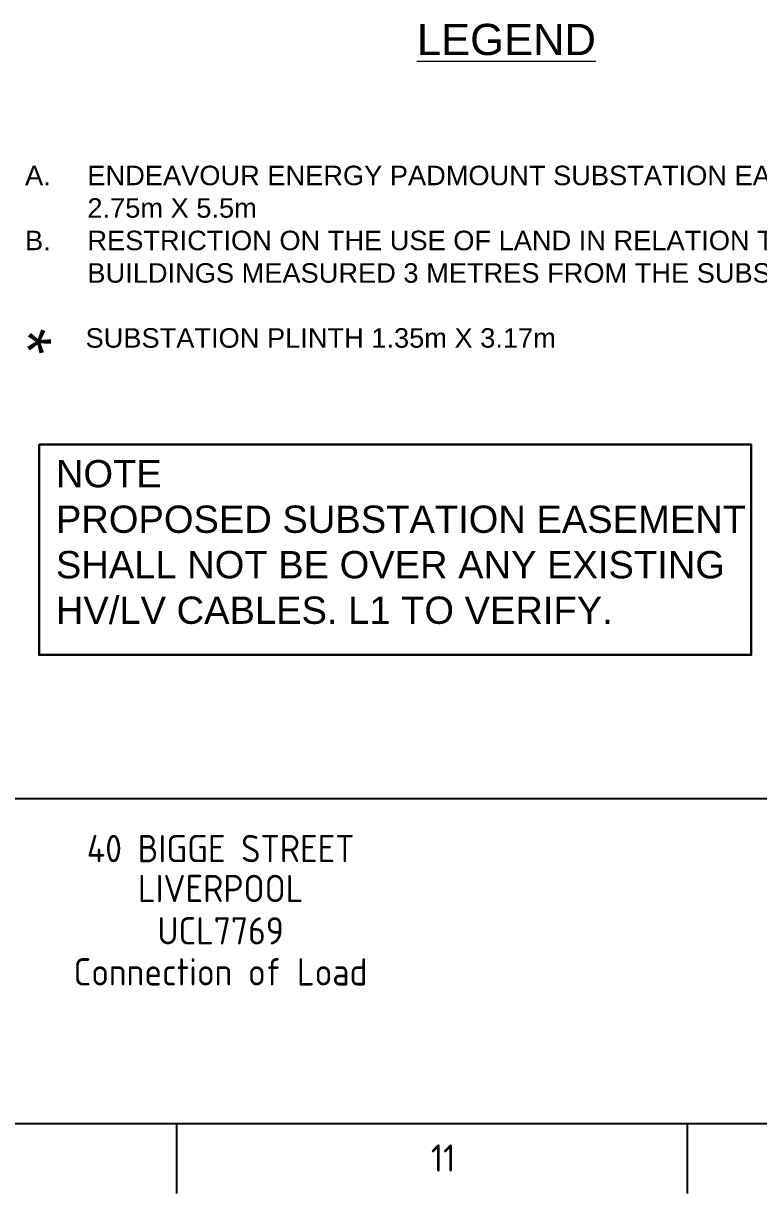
# Paper-space layout 'Page 2' of a CAD drawing. Header units: metres, sheet in millimetres. Extents: x -9 to 824, y -5 to 581.
# Drawn here: x 650 to 744.3, y -5.4 to 144.6 of the extents above; entities that cross this region are included whole.
import ezdxf
from ezdxf.enums import TextEntityAlignment as Align

# ---------------------------------------------------------------- set-up
doc = ezdxf.new("R2010")
doc.units = ezdxf.units.M
doc.linetypes.add('CENTER2', pattern=[1.125, 0.75, -0.125, 0.125, -0.125])
doc.layers.add('_User Miscellaneous1', color=7, linetype='Continuous')
doc.layers.add('Notes', color=7, linetype='Continuous')
doc.styles.add('iecISOCP', font='isocp.shx')
doc.styles.get("Standard").update_dxf_attribs({"font": 'arial.ttf'})

# ---------------------------------------------------------------- blocks, each defined once
blk = doc.blocks.new('A1_FRAME_TITLE')
at = {"layer": 'Notes', "color": 7, "linetype": 'Continuous'}
for p, q in [((678.72, 5.97), (678.72, -3.03)), ((744.23, 5.97), (744.23, -3.03))]:
    blk.add_line(p, q, dxfattribs=at)
at = {"layer": 'Notes', "color": 7, "linetype": 'Continuous', "flags": 128}
for points in [[(123.8, 47.62), (824.37, 47.62)], [(123.8, 5.97), (824.37, 5.97)]]:
    blk.add_lwpolyline(points, dxfattribs=at)
at = {"layer": 'Notes', "color": 7, "style": 'iecISOCP'}
blk.add_text('11', height=3.5, dxfattribs=at).set_placement((711.36, -0.22))
at = {"layer": 'Notes', "color": 7, "style": 'iecISOCP', "flags": 8}
blk.add_attdef('VERSION_NO', text='', height=2.5, rotation=90, dxfattribs=at).set_placement((302.04, 43.81), align=Align.MIDDLE_CENTER)
at = {"layer": 'Notes', "color": 7, "style": 'iecISOCP'}
for tag, p in [('CAP_NO', (513.19, 43.46)), ('IE_NUM', (513.05, 37.81)), ('REF_No_1', (335.24, 32.31)), ('REF_1', (362.52, 32.31)), ('HV_SWITCH', (513.46, 32.16)), ('GEN_WO', (441.71, 31.76)), ('REF_No_2', (335.24, 26.31)), ('REF_2', (362.52, 26.31)), ('OH_WO', (441.71, 25.81)), ('UBD_REF', (513.05, 25.83)), ('REF_No_3', (335.24, 20.31)), ('REF_3', (362.52, 20.31)), ('UG_WO', (441.71, 20.05)), ('GIS_MAP_No', (513.05, 20.04)), ('REF_No_4', (335.24, 14.31)), ('REF_4', (362.52, 14.31)), ('HV_OP_DIAG', (513.33, 14.2)), ('SUB_WO', (441.71, 13.81)), ('LGA', (512.95, 7.78)), ('ExportID', (9.08, 2.39))]:
    blk.add_attdef(tag, p, '', height=2.5, dxfattribs=at)
for tag, height, p in [('T1', 3.5, (684.37, 39.47)), ('T2', 3.5, (684.37, 34.35)), ('scale', 2.5, (567.76, 33.27)), ('T3', 3.5, (684.37, 28.92)), ('DRAWN', 2.5, (567.76, 24.93)), ('T4', 3.5, (684.37, 23.66)), ('T5', 3.5, (684.37, 18.23)), ('REV', 5, (820.05, 17.1)), ('DATE', 2.5, (567.76, 16.88)), ('T6', 3.5, (684.37, 12.97)), ('DESIGN', 2.5, (605.62, 9.15))]:
    blk.add_attdef(tag, text='', height=height, dxfattribs=at).set_placement(p, align=Align.CENTER)
blk.add_attdef('NUM', text='', height=7, dxfattribs=at).set_placement((792.37, 20.12), align=Align.MIDDLE_CENTER)
for tag, p in [('NS', (790.71, 8.12)), ('SHTS', (805.41, 8.12))]:
    blk.add_attdef(tag, text='', height=2.5, dxfattribs=at).set_placement(p, align=Align.MIDDLE)
at = {"layer": 'Notes', "color": 7, "style": 'iecISOCP', "flags": 1}
for tag, p in [('ProjectType', (14.17, -26.8)), ('ProjectNumber', (23.56, -26.82)), ('DrawingNumber', (35.51, -26.8)), ('ProjectDescription', (47.56, -26.83)), ('ExportDate', (60.28, -26.79)), ('ExportUserName', (69.15, -26.8)), ('DesignerCompanyName', (81.48, -26.79)), ('ExportAreaOfInterest', (97.1, -26.81)), ('GIS_SUCCESS', (112, -26.78)), ('CAD_SUCCESS', (121.79, -26.78)), ('DEPOTCODE', (132.11, -26.88)), ('ExportCategories', (140.08, -26.8)), ('Comments', (154.38, -26.88))]:
    blk.add_attdef(tag, p, '', height=1, dxfattribs=at)

psp = doc.layouts.new('Page 2')

# ---------------------------------------------------------------- linework, layer by layer
at = {"layer": '_User Miscellaneous1', "lineweight": 30, "ltscale": 18}
psp.add_lwpolyline([(651.99832, 90.63776), (743.37462, 90.63776), (743.37462, 63.65272), (651.99832, 63.65272)], close=True, dxfattribs=at)

# ---------------------------------------------------------------- block references
at = {"layer": '_User Miscellaneous1'}
ref = psp.add_blockref('A1_FRAME_TITLE', (-9.08156, -2.38995), dxfattribs=at)
ref.add_attrib('T1', '40 BIGGE STREET', dxfattribs={"layer": 'Notes', "height": 3.5, "style": 'iecISOCP'}).set_placement((675.29196, 37.07544), align=Align.CENTER)
ref.add_attrib('T2', 'LIVERPOOL', dxfattribs={"layer": 'Notes', "height": 3.5, "style": 'iecISOCP'}).set_placement((675.29196, 31.95631), align=Align.CENTER)
ref.add_attrib('T3', 'UCL7769', dxfattribs={"layer": 'Notes', "height": 3.5, "style": 'iecISOCP'}).set_placement((675.29196, 26.53005), align=Align.CENTER)
ref.add_attrib('T4', 'Connection of Load', dxfattribs={"layer": 'Notes', "height": 3.5, "style": 'iecISOCP'}).set_placement((675.29196, 21.26754), align=Align.CENTER)

# ---------------------------------------------------------------- texts
at = {"layer": '_User Miscellaneous1', "color": 0, "lineweight": 0, "insert": (700.47943, 142.55266), "char_height": 4, "attachment_point": 4, "line_spacing_factor": 1.2}
psp.add_mtext('{\\LLEGEND}', dxfattribs=at)
at = {"layer": '_User Miscellaneous1', "color": 0, "linetype": 'ByBlock', "insert": (650.19636, 126.39322), "char_height": 2.5, "width": 129.7997016, "attachment_point": 1}
psp.add_mtext('\\pi-8,l8,t8;{\\fArial|b0|i0|c238|p34;A.^IENDEAVOUR ENERGY PADMOUNT SUBSTATION EASEMENT SIZE OF }2.75{\\fArial|b0|i0|c238|p34;m X }5.5{\\fArial|b0|i0|c238|p34;m  \\PB.^IRESTRICTION ON THE USE OF LAND IN RELATION TO} {\\fArial|b0|i0|c238|p34;FIRE} {\\fArial|b0|i0|c238|p34;RATING OF BUILDINGS MEASURED 3 METRES FROM THE }S{\\fArial|b0|i0|c238|p34;UBSTATION PLINTH }\\P\\pi0,l0,tz;        \\P        {\\fArial|b0|i0|c238|p34;SUBSTATION PLINTH }1{\\fArial|b0|i0|c238|p34;.}35{\\fArial|b0|i0|c238|p34;m X 3.1}7{\\fArial|b0|i0|c238|p34;m \\P        \\P            }', dxfattribs=at)
at = {"layer": '_User Miscellaneous1', "color": 0, "linetype": 'CENTER2', "ltscale": 10, "extrusion": (0, 0, -1), "insert": (649.71584, 104.29293), "char_height": 6, "width": 7.2158613, "attachment_point": 1, "text_direction": (0.560668, -0.828041, 0)}
psp.add_mtext('{\\fArial|b0|i0|c0|p34;*}', dxfattribs=at)
at = {"layer": '_User Miscellaneous1', "lineweight": 0, "insert": (654.15561, 88.64809), "char_height": 3.5, "width": 99.0538502, "attachment_point": 1}
psp.add_mtext('NOTE\\PPROPOSED SUBSTATION EASEMENT SHALL NOT BE OVER ANY EXISTING HV/LV CABLES. L1 TO VERIFY.', dxfattribs=at)

doc.saveas('drawing.dxf')
